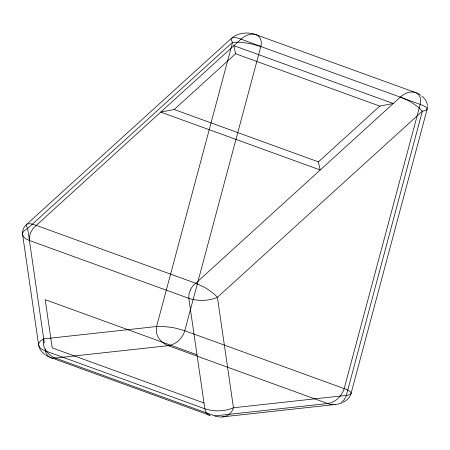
<?xml version="1.0" encoding="UTF-8"?>
<svg xmlns="http://www.w3.org/2000/svg" width="450" height="450" viewBox="0 0 450 450"><rect width="100%" height="100%" fill="white"/><g stroke="black" fill="none" stroke-linecap="round" stroke-linejoin="round"><path stroke-width="0.67" d="M22.579 233.904L23.186 232.059L24.351 230.631L27.658 228.431L232.588 42.3L238.449 42.21L246.251 42.998A66.409 48.009 4.9 0 1 252.377 44.128L260.809 46.513L420.199 104.372C422.561 105.553 426.606 106.251 427.134 109.26L350.949 393.846L349.605 394.729L346.804 395.342L233.46 407.767C224.522 411.609 214.076 411.744 204.851 408.803L45.461 350.949C42.711 349.881 39.341 348.322 38.661 345.139L22.613 234.675A20.379 14.732 4.9 0 1 25.976 225M190.581 289.507L189.056 293.642L188.803 298.339L204.851 408.803C205.206 411.733 207.191 414.456 210.026 415.412L54.866 359.094M26.679 224.319L26.258 225.771L27.658 228.431L43.712 338.895L43.481 344.301A26.921 19.463 4.9 0 0 44.887 348.728C47.008 353.036 50.873 356.4 55.373 358.048L214.763 415.901L327.628 403.526C335.43 402.407 342.006 396.056 344.188 388.592L420.199 104.372C421.611 99.973 420.21 94.106 415.412 92.514L254.329 34.11A20.379 14.732 4.9 0 0 231.604 38.188L26.679 224.319C29.627 222.767 33.142 224.482 36.084 225.309L195.474 283.162L203.203 286.656A64.789 46.839 4.9 0 1 208.187 289.586L213.857 293.743L217.412 297.304L233.46 407.767C232.262 412.813 227.486 416.441 222.412 416.88L333.731 404.674M160.239 112.545L33.863 227.627A35.038 25.335 4.9 0 0 30.909 232.228L29.588 236.126L29.329 239.721M160.729 112.095L174.189 109.519L318.403 161.865L320.124 169.948L160.729 112.095L241.009 39.178C244.198 36.309 248.287 34.144 252.658 34.093A7.341 5.304 4.9 0 1 256.028 34.65C260.809 36.27 262.221 42.114 260.809 46.513L184.798 330.739C182.616 338.197 176.04 344.554 168.232 345.673L55.373 358.048A7.841 5.67 4.9 0 1 50.614 357.593M174.189 109.519L235.586 53.752L233.865 45.669L393.255 103.522L379.794 106.099L235.586 53.752M318.403 161.865L379.794 106.099M420.486 95.062A20.374 14.732 4.9 0 0 415.418 92.52C410.062 90.765 404.359 93.465 400.399 97.031L193.134 285.626A35.1 25.38 4.9 0 0 190.581 289.507M341.342 402.373L343.912 400.089L345.848 396.861A22.371 16.172 4.9 0 0 346.326 395.398L422.336 111.178L418.787 107.612L413.111 103.455A64.789 46.839 4.9 0 0 408.127 100.53L400.399 97.031M260.882 46.395L241.009 39.178C237.966 37.406 227.323 35.904 232.588 42.3L156.578 326.526L156.347 331.931A26.921 19.463 4.9 0 0 157.753 336.353C159.874 340.661 163.738 344.025 168.232 345.673L327.628 403.526A12.662 9.152 4.9 0 0 335.284 404.544M197.004 354.774L45.203 299.678L52.206 347.895L204.007 402.998M45.191 349.099C45.056 354.082 49.039 358.048 53.859 358.729M22.613 234.675C23.287 237.864 26.657 239.417 29.413 240.486L188.803 298.339C198.023 301.281 208.468 301.146 217.412 297.304L422.336 111.178L425.616 110.509L427.134 109.26A20.374 14.732 4.9 0 0 427.494 106.211M351.157 393.142C350.049 390.431 346.613 389.717 344.188 388.592L184.798 330.739L176.366 328.354A66.409 48.009 4.9 0 0 170.241 327.223L162.439 326.436L156.578 326.526L43.712 338.895C41.377 340.059 38.542 341.944 38.633 344.88M43.74 339.114L44.319 343.091M222.418 416.919A12.662 9.152 4.9 0 1 214.779 415.873M50.636 357.559A20.379 14.732 4.9 0 1 45.737 355.123M44.983 354.611A20.379 14.732 4.9 0 1 38.661 345.139M421.701 95.94A20.374 14.732 4.9 0 1 427.421 105.193M351.124 393.486A20.379 14.732 4.9 0 1 343.08 402.322M341.933 402.84A20.379 14.732 4.9 0 1 335.278 404.505"/></g></svg>
